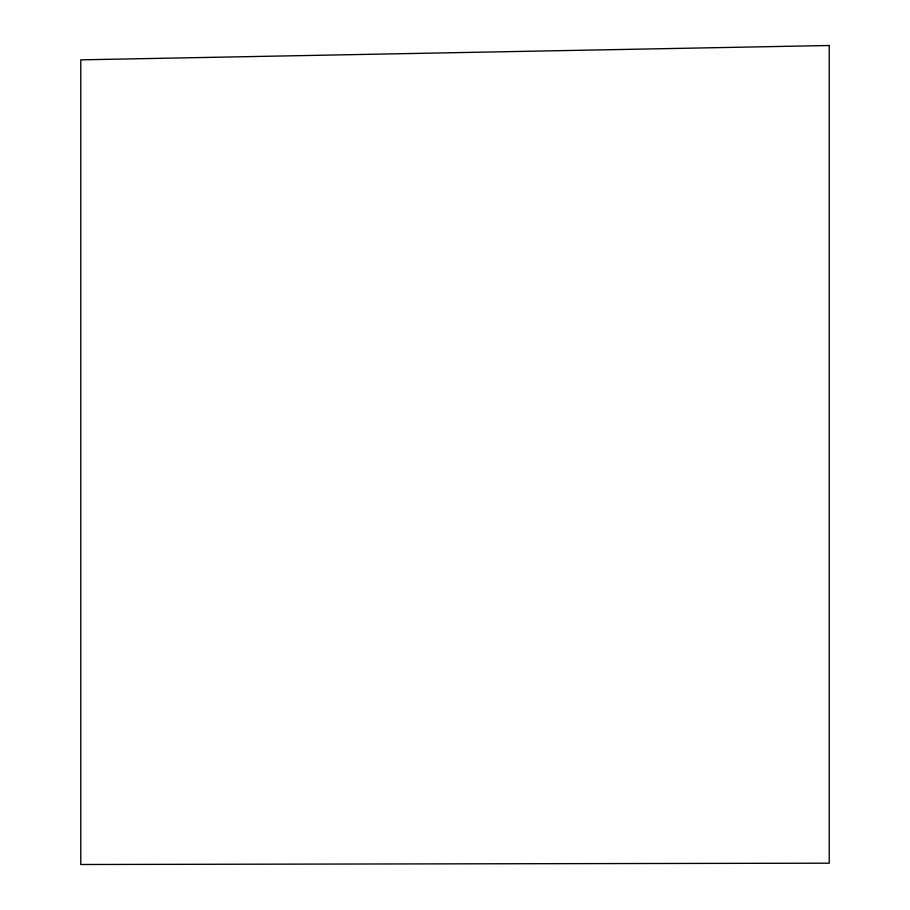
<?xml version="1.0" encoding="UTF-8"?>
<svg xmlns="http://www.w3.org/2000/svg" width="910" height="910" viewBox="0 0 910 910"><rect width="100%" height="100%" fill="white"/><g stroke="black" fill="none" stroke-linecap="round" stroke-linejoin="round"><path stroke-width="1.36" d="M829.226 45.5L80.774 59.844L80.774 864.5L829.226 863.192L829.226 45.5"/></g></svg>
